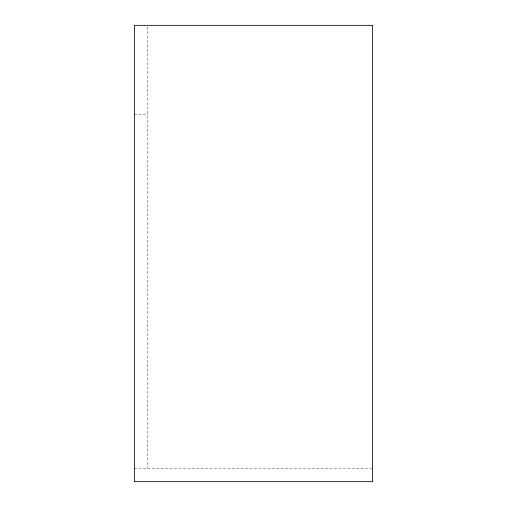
<?xml version="1.0" encoding="UTF-8"?>
<svg xmlns="http://www.w3.org/2000/svg" width="507" height="507" viewBox="0 0 507 507"><rect width="100%" height="100%" fill="white"/><g stroke="black" fill="none" stroke-linecap="round" stroke-linejoin="round"><path stroke-width="0.38" stroke-dasharray="2.54 1.9" d="M134.374 114.696L147.816 114.696M134.374 468.208L372.626 468.208M147.816 26.934L147.816 468.208"/><path stroke-width="0.76" d="M372.626 25.35L134.374 25.35L134.374 481.65L372.626 481.65L372.626 25.35"/></g></svg>
